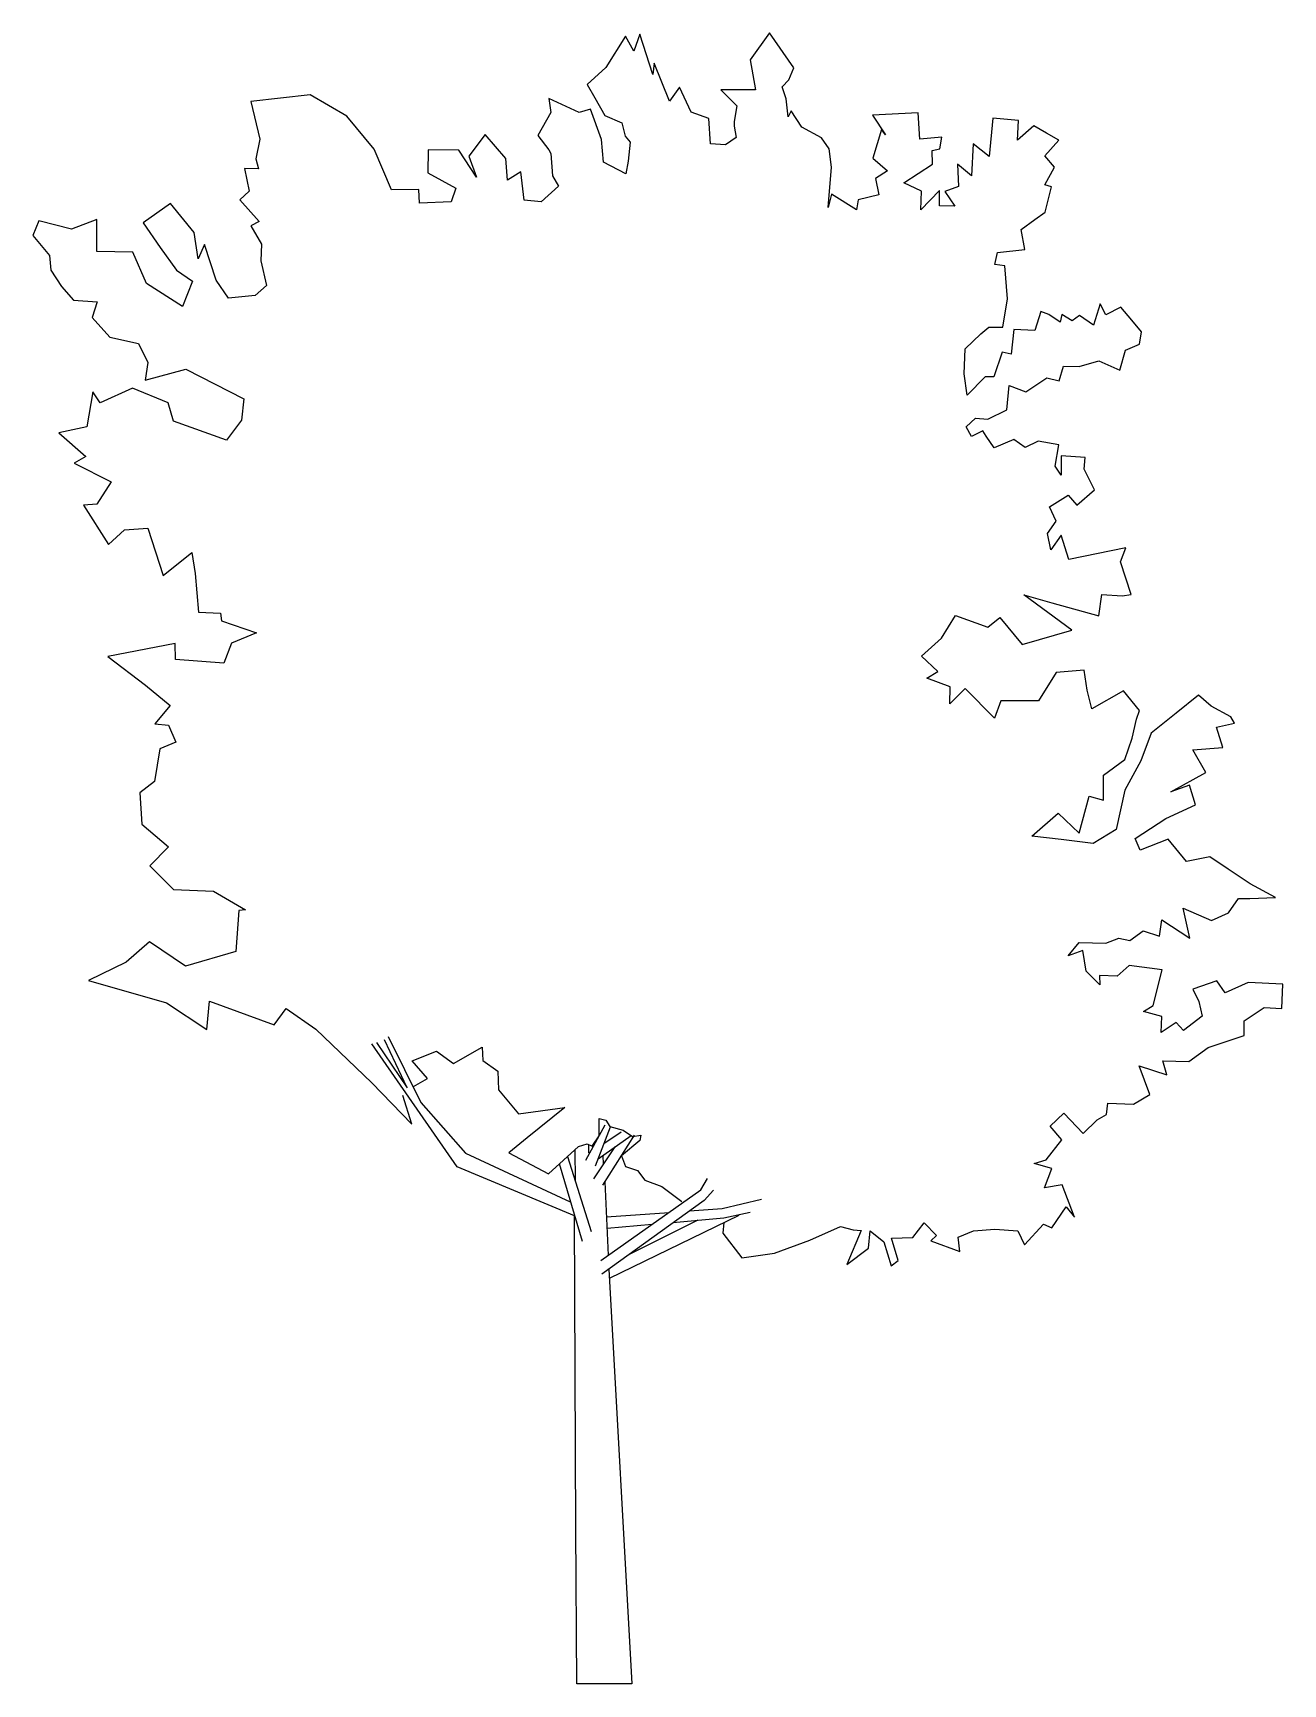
# Model space of a CAD drawing. Header units: millimetres. Extents: x -3980 to 3785, y -8 to 10250.
import ezdxf

# ---------------------------------------------------------------- set-up
doc = ezdxf.new("R2010")
doc.units = ezdxf.units.MM
doc.layers.add('PLN010018 1', color=253, linetype='Continuous')
doc.layers.add('PLN010018 2', color=241, linetype='Continuous')

msp = doc.modelspace()

# ---------------------------------------------------------------- linework, layer by layer
msp.add_lwpolyline([(-436, 3222), (-438, 3276)])
at = {"layer": 'PLN010018 1'}
for points in [[(-1774, 4014), (-1570, 3604), (-1293, 3289), (-642, 2987)], [(-260, -7), (-513, -8), (-601, -8), (-607, 958), (-617, 2900), (-1345, 3204), (-1874, 3970)], [(-1847, 3978), (-1656, 3696), (-1796, 3994)], [(-546, 3247), (-426, 3465)], [(-486, 3212), (-393, 3454)], [(-470, 3254), (-265, 3400)], [(-441, 3091), (-243, 3401)], [(-434, 3349), (-326, 3422)], [(-610, 3113), (-611, 3313)], [(-526, 3292), (-527, 3343)], [(-496, 3131), (-363, 3330)], [(-566, 2742), (-709, 3224)], [(-660, 3269), (-512, 2803)], [(-453, 2623), (169, 3062), (211, 3132)], [(-428, 3111), (-406, 2656)], [(248, 3060), (189, 2996), (-446, 2537)], [(99, 2931), (301, 2945), (546, 3004)], [(-417, 2895), (-28, 2922)], [(-398, 2514), (406, 2905)], [(151, 2874), (-272, 2663)], [(-5, 2860), (312, 2889), (476, 2924)], [(-413, 2823), (-133, 2848)], [(-402, 2569), (-260, -7)]]:
    msp.add_lwpolyline(points, dxfattribs=at)
at = {"layer": 'PLN010018 2'}
for points in [[(312, 2859), (306, 2792), (424, 2640), (627, 2668), (846, 2750), (1037, 2834), (1116, 2813), (1165, 2810), (1075, 2599), (1210, 2700), (1220, 2808), (1306, 2738), (1351, 2589), (1395, 2622), (1354, 2762), (1486, 2765), (1557, 2856), (1632, 2778), (1597, 2745), (1777, 2679), (1767, 2768), (1863, 2808), (1995, 2817), (2138, 2808), (2180, 2720), (2298, 2848), (2350, 2825), (2439, 2957), (2489, 2892), (2414, 3094), (2303, 3074), (2350, 3195), (2239, 3225), (2314, 3248), (2411, 3373), (2339, 3457), (2423, 3538), (2543, 3413), (2631, 3497), (2689, 3530), (2698, 3600), (2856, 3595), (2957, 3655), (2891, 3832), (3063, 3777), (3039, 3863), (3200, 3859), (3320, 3946), (3543, 4021), (3543, 4112), (3669, 4195), (3778, 4188), (3785, 4340), (3569, 4351), (3425, 4286), (3374, 4361), (3226, 4308), (3262, 4232), (3284, 4141), (3168, 4052), (3122, 4102), (3029, 4039), (3032, 4138), (2919, 4171), (2979, 4208), (3035, 4428), (2829, 4456), (2756, 4390), (2645, 4394), (2648, 4335), (2562, 4420), (2542, 4550), (2451, 4515), (2519, 4599), (2684, 4594), (2766, 4625), (2834, 4612), (2917, 4672), (3018, 4639), (3032, 4739), (3206, 4625), (3166, 4813), (3341, 4735), (3446, 4783), (3508, 4873), (3579, 4873), (3738, 4879), (3581, 4963), (3444, 5055), (3330, 5131), (3185, 5103), (3071, 5241), (2898, 5173), (2867, 5244), (3058, 5369), (3241, 5454), (3205, 5577), (3088, 5534), (3306, 5655), (3224, 5795), (3412, 5811), (3373, 5937), (3484, 5961), (3461, 6000), (3339, 6067), (3260, 6136), (3121, 6024), (2967, 5900), (2903, 5727), (2802, 5546), (2748, 5300), (2606, 5213), (2407, 5239), (2224, 5260), (2388, 5402), (2519, 5279), (2582, 5507), (2670, 5483), (2671, 5638), (2802, 5736), (2848, 5869), (2875, 5986), (2894, 6041), (2794, 6162), (2597, 6050), (2569, 6166), (2549, 6291), (2376, 6276), (2267, 6100), (2032, 6100), (1993, 5992), (1811, 6177), (1715, 6082), (1718, 6188), (1573, 6241), (1640, 6283), (1539, 6377), (1663, 6490), (1750, 6630), (1952, 6558), (2026, 6619), (2165, 6450), (2473, 6540), (2176, 6758), (2349, 6710), (2642, 6629), (2659, 6760), (2786, 6753), (2841, 6762), (2775, 6964), (2809, 7051), (2454, 6979), (2408, 7129), (2343, 7039), (2322, 7139), (2376, 7217), (2335, 7305), (2451, 7378), (2504, 7317), (2614, 7412), (2551, 7539), (2556, 7612), (2408, 7622), (2408, 7503), (2370, 7559), (2393, 7690), (2264, 7713), (2183, 7675), (2114, 7723), (1991, 7672), (1942, 7745), (1921, 7777), (1850, 7743), (1816, 7802), (1874, 7856), (1951, 7851), (2069, 7908), (2084, 8059), (2187, 8020), (2318, 8108), (2395, 8089), (2422, 8180), (2518, 8178), (2642, 8213), (2772, 8155), (2807, 8279), (2894, 8316), (2906, 8394), (2846, 8465), (2778, 8546), (2684, 8499), (2650, 8566), (2608, 8435), (2522, 8495), (2475, 8461), (2412, 8500), (2400, 8454), (2331, 8500), (2281, 8519), (2243, 8401), (2113, 8408), (2097, 8254), (2040, 8266), (1989, 8114), (1935, 8114), (1824, 7999), (1805, 8132), (1811, 8288), (1908, 8381), (1958, 8423), (2045, 8423), (2074, 8598), (2057, 8803), (1995, 8811), (2011, 8886), (2181, 8904), (2158, 9028), (2244, 9091), (2308, 9136), (2348, 9294), (2305, 9307), (2366, 9416), (2306, 9487), (2393, 9584), (2315, 9628), (2237, 9672), (2135, 9584), (2143, 9706), (1983, 9721), (1960, 9482), (1861, 9562), (1851, 9363), (1763, 9435), (1770, 9297), (1684, 9264), (1747, 9174), (1651, 9176), (1651, 9272), (1535, 9151), (1539, 9268), (1430, 9319), (1607, 9434), (1605, 9519), (1653, 9530), (1666, 9602), (1529, 9591), (1518, 9753), (1235, 9739), (1316, 9616), (1292, 9651), (1237, 9472), (1329, 9394), (1254, 9345), (1275, 9244), (1147, 9213), (1135, 9150), (980, 9249), (960, 9166), (981, 9417), (966, 9530), (919, 9599), (796, 9665), (730, 9767), (712, 9728), (698, 9841), (675, 9915), (715, 9959), (746, 10034), (596, 10250), (476, 10082), (508, 9897), (293, 9897), (392, 9797), (376, 9699), (376, 9671), (388, 9601), (323, 9554), (228, 9561), (219, 9718), (109, 9758), (36, 9914), (-26, 9826), (-122, 10063), (-130, 9992), (-211, 10243), (-248, 10136), (-299, 10231), (-422, 10036), (-538, 9929), (-490, 9846), (-427, 9737), (-323, 9691), (-301, 9609), (-271, 9572), (-283, 9453), (-298, 9375), (-435, 9447), (-448, 9587), (-517, 9776), (-588, 9756), (-776, 9843), (-762, 9756), (-844, 9612), (-776, 9523), (-764, 9502), (-752, 9362), (-716, 9299), (-824, 9201), (-929, 9211), (-950, 9388), (-1033, 9336), (-1042, 9470), (-1171, 9620), (-1273, 9484), (-1224, 9354), (-1335, 9522), (-1526, 9524), (-1527, 9380), (-1354, 9285), (-1383, 9200), (-1579, 9192), (-1583, 9278), (-1753, 9276), (-1861, 9527), (-2031, 9733), (-2258, 9865), (-2626, 9825), (-2570, 9591), (-2596, 9467), (-2578, 9405), (-2665, 9407), (-2637, 9266), (-2694, 9213), (-2574, 9078), (-2627, 9051), (-2561, 8937), (-2564, 8834), (-2530, 8681), (-2600, 8618), (-2765, 8603), (-2841, 8714), (-2841, 8714), (-2915, 8936), (-2954, 8847), (-2978, 9010), (-3126, 9190), (-3296, 9070), (-3189, 8918), (-3089, 8776), (-2988, 8708), (-3052, 8551), (-3052, 8550), (-3275, 8693), (-3359, 8889), (-3584, 8892), (-3584, 9090), (-3740, 9031), (-3943, 9083), (-3980, 8991), (-3877, 8867), (-3870, 8777), (-3803, 8674), (-3728, 8589), (-3582, 8579), (-3612, 8483), (-3502, 8359), (-3325, 8320), (-3267, 8203), (-3283, 8092), (-3031, 8161), (-2671, 7977), (-2685, 7845), (-2778, 7720), (-3108, 7838), (-3141, 7951), (-3362, 8044), (-3362, 8044), (-3562, 7952), (-3609, 8020), (-3645, 7802), (-3820, 7766), (-3651, 7618), (-3725, 7576), (-3495, 7462), (-3583, 7322), (-3666, 7317), (-3511, 7072), (-3411, 7162), (-3267, 7174), (-3171, 6879), (-2994, 7021), (-2972, 6891), (-2951, 6651), (-2814, 6645), (-2808, 6597), (-2592, 6522), (-2747, 6459), (-2794, 6335), (-3094, 6357), (-3096, 6457), (-3515, 6376), (-3281, 6197), (-3128, 6072), (-3222, 5957), (-3139, 5950), (-3092, 5844), (-3191, 5802), (-3226, 5600), (-3317, 5528), (-3304, 5333), (-3138, 5193), (-3254, 5076), (-3106, 4929), (-2859, 4917), (-2659, 4801), (-2701, 4797), (-2719, 4542), (-3032, 4452), (-3256, 4602), (-3401, 4476), (-3634, 4363), (-3151, 4223), (-2899, 4059), (-2884, 4234), (-2482, 4087), (-2407, 4189), (-2223, 4060), (-1874, 3727), (-1626, 3471), (-1682, 3649)], [(-1617, 3705), (-1529, 3754), (-1625, 3863), (-1474, 3924), (-1368, 3846), (-1190, 3948), (-1185, 3865), (-1093, 3799), (-1088, 3683), (-964, 3534), (-677, 3574), (-910, 3385), (-1024, 3292), (-778, 3162), (-592, 3331), (-538, 3347), (-507, 3333), (-463, 3398), (-463, 3506), (-422, 3495), (-396, 3455), (-313, 3432), (-256, 3394), (-203, 3401), (-210, 3368), (-324, 3274), (-300, 3208), (-225, 3182), (-180, 3122), (-74, 3082), (51, 2990)]]:
    msp.add_lwpolyline(points, dxfattribs=at)

doc.saveas('drawing.dxf')
